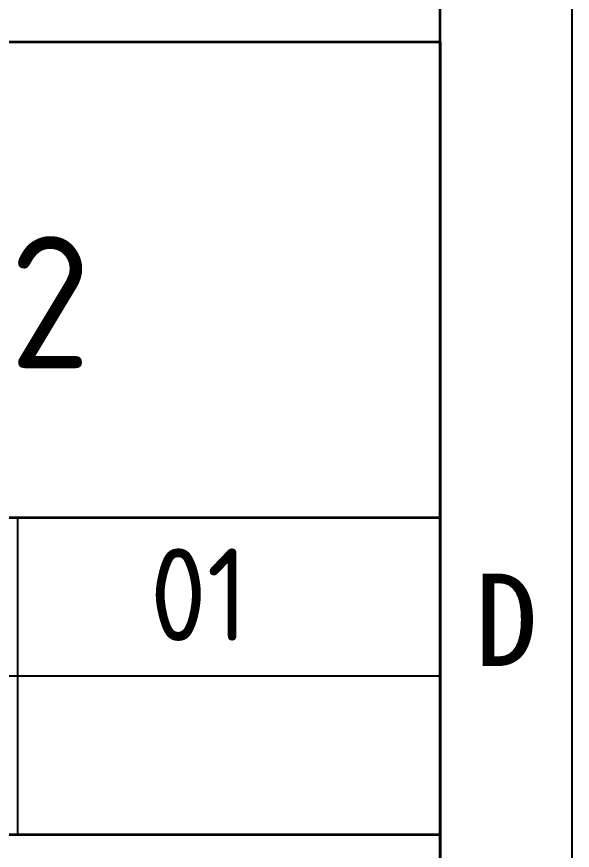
# Model space of a CAD drawing. Header units: millimetres. Extents: x 189 to 1029, y 82 to 676.
# Drawn here: x 986.6 to 1028.7, y 138.6 to 201.7 of the extents above; entities that cross this region are included whole.
import ezdxf
from ezdxf.enums import TextEntityAlignment as Align

# ---------------------------------------------------------------- set-up
doc = ezdxf.new("R2010")
doc.units = ezdxf.units.MM
doc.header["$LTSCALE"] = 2
doc.layers.add('1粗实线', color=7, linetype='Continuous', lineweight=35)
doc.layers.add('5标注层', color=3, linetype='Continuous', lineweight=18)
for name, color, linetype in [('2细线层', 3, 'Continuous'), ('6文本', 2, 'Continuous'), ('图框层', 7, 'Continuous')]:
    doc.layers.add(name, color=color, linetype=linetype)
doc.styles.get("Standard").update_dxf_attribs({"font": ''})
doc.styles.add('文字', font='isocp.shx', dxfattribs={"bigfont": 'gbcbig.shx'})
doc.styles.get('Standard').set_extended_font_data('SimSun')

# ---------------------------------------------------------------- blocks, each defined once
blk = doc.blocks.new('ZwmFrameMain_A3^_^无分区图框^_^landscape')
at = {"layer": '1粗实线'}
blk.add_line((390, 0), (390, 287), dxfattribs=at)
at = {"layer": '2细线层'}
blk.add_line((395, -5), (395, 292), dxfattribs=at)
at = {"layer": '6文本', "insert": (392.5, 32.125), "char_height": 3.5, "attachment_point": 5}
blk.add_mtext_dynamic_manual_height_columns('D', width=32.54412, gutter_width=159.57, heights=[0], dxfattribs=at)
blk = doc.blocks.new('ZwmFrameMain_上海电机厂有限公司')
at = {"layer": '1粗实线'}
for p, q in [((-180, 54), (0, 54)), ((0, 54), (0, 0)), ((-116, 36), (0, 36)), ((-116, 24), (0, 24))]:
    blk.add_line(p, q, dxfattribs=at)
at = {"layer": '2细线层'}
for p, q in [((-16, 24), (-16, 36)), ((-26, 30), (0, 30))]:
    blk.add_line(p, q, dxfattribs=at)
at = {"layer": '5标注层', "style": '文字'}
for tag, height, width, p, p2 in [('标记', 2.5, 2.4576, (-180, 49.675), (-172, 49.675)), ('处数', 2.5, 2.470054, (-171.976, 49.675), (-164, 49.675)), ('更改文件号', 2.5, 1.899602, (-163.874, 49.675), (-148.341, 49.675)), ('修改签名', 2.5, 2.402886, (-147.907, 49.675), (-132.451, 49.675)), ('修改日期', 2.5, 2.4576, (-132, 49.675), (-116, 49.675)), ('零组件图号', 5, 2.568153, (-42, 41.644), (0, 41.644)), ('零组件名称', 5, 2.551899, (-100, 41.216), (-58, 41.216)), ('设计工号', 2.5, 1.553239, (-161.25, 37.491), (-151.138, 37.491)), ('设计姓名', 2.5, 1.81399, (-146.689, 37.491), (-135.021, 37.491)), ('设计日期', 2.5, 1.957612, (-131.056, 37.491), (-118.311, 37.491)), ('材料代码', 3.5, 4.55336, (-100, 31.717), (-58, 31.717)), ('版本', 3.5, 1.25, (-11.431, 31.326), (-6.837, 31.326)), ('校对工号', 2.5, 1.553239, (-161.25, 31.491), (-151.138, 31.491)), ('校对姓名', 2.5, 1.81399, (-146.689, 31.491), (-135.021, 31.491)), ('校对日期', 2.5, 1.957612, (-131.056, 31.491), (-118.311, 31.491)), ('审查工号', 2.5, 1.553239, (-161.25, 25.491), (-151.138, 25.491)), ('审查姓名', 2.5, 1.81399, (-146.689, 25.491), (-135.021, 25.491)), ('审查日期', 2.5, 1.957612, (-131.056, 25.491), (-118.311, 25.491)), ('材料名称', 3.5, 4.60332, (-100.293, 24.472), (-58, 24.472)), ('标准检查工号', 2.5, 1.027275, (-161.25, 19.491), (-151.138, 19.491)), ('标准检查姓名', 2.5, 1.194815, (-146.689, 19.491), (-135.021, 19.491)), ('标准检查日期', 2.5, 1.294717, (-131.056, 19.491), (-118.311, 19.491)), ('比例', 3.5, 3.121951, (-72, 13.179), (-58, 13.179)), ('会签工号', 2.5, 1.553239, (-161.25, 13.491), (-151.138, 13.491)), ('会签姓名', 2.5, 1.81399, (-146.689, 13.491), (-135.021, 13.491)), ('会签日期', 2.5, 1.957612, (-131.056, 13.491), (-118.311, 13.491)), ('第几张', 2.5, 5.565476, (-67.354, 8.947), (-62.485, 8.947)), ('共几张', 2.5, 5.565476, (-81.323, 8.94), (-76.453, 8.94)), ('审定工号', 2.5, 1.553239, (-161.25, 7.491), (-151.138, 7.491)), ('审定姓名', 2.5, 1.81399, (-146.689, 7.491), (-135.021, 7.491)), ('审定日期', 2.5, 1.957612, (-131.056, 7.491), (-118.311, 7.491))]:
    blk.add_attdef(tag, text='', height=height, dxfattribs=dict(at, width=width)).set_placement(p, p2, align=Align.FIT)
for tag, height, p, p2 in [('特征码', 3.5, (-37.431, 28.326), (-30.54, 28.326)), ('重量', 3.5, (-11.431, 25.326), (-6.91, 25.326)), ('图幅', 3.5, (-95.581, 7.529), (-91.133, 7.529)), ('备注', 2.5, (-88.757, 1.829), (-85.502, 1.829))]:
    blk.add_attdef(tag, text='', height=height, dxfattribs=at).set_placement(p, p2, align=Align.FIT)

msp = doc.modelspace()

# ---------------------------------------------------------------- block references
at = {"layer": '图框层', "xscale": 2, "yscale": 2, "zscale": 2}
msp.add_blockref('ZwmFrameMain_A3^_^无分区图框^_^landscape', (238.694, 91.769), dxfattribs=at)
at = {"layer": '图框层'}
ref = msp.add_blockref('ZwmFrameMain_上海电机厂有限公司', (1018.694, 91.769), dxfattribs=dict(at, xscale=2, yscale=2, zscale=2))
ref.add_attrib('版本', '01', dxfattribs={"layer": '5标注层', "height": 7, "style": '文字'}).set_placement((1000.427, 154.422), align=Align.CENTER)
ref.add_attrib('零组件图号', '5-2-2', dxfattribs={"layer": '5标注层', "height": 10, "style": '文字'}).set_placement((976.694, 175.057), align=Align.CENTER)

doc.saveas('drawing.dxf')
